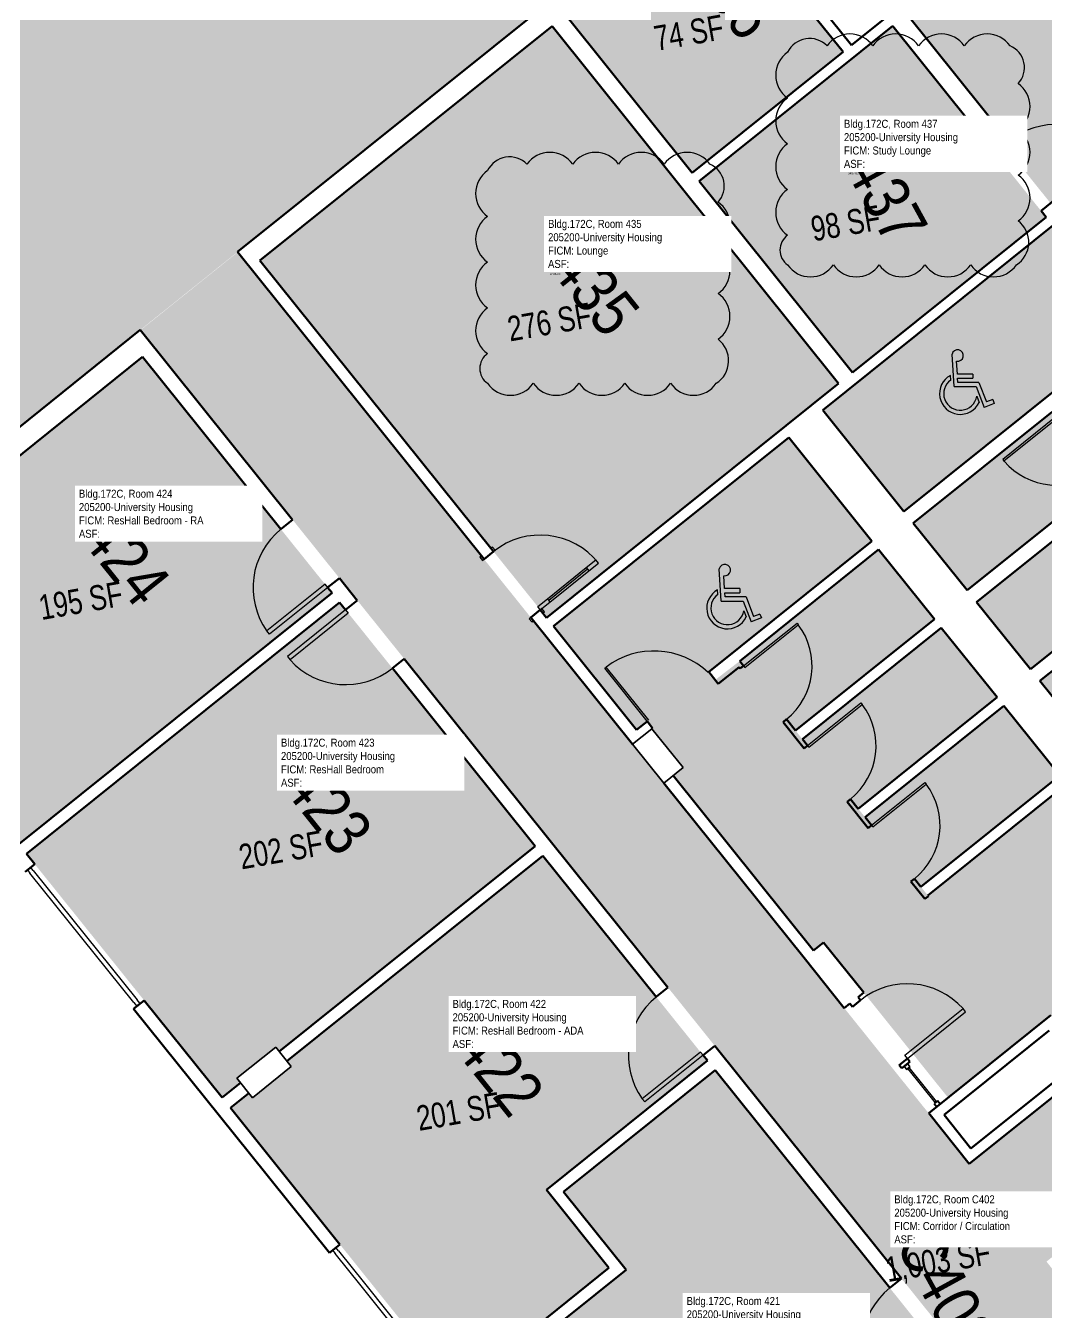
# Model space of a CAD drawing. Header units: inches. Extents: x 69235346 to 69237503, y 27657583 to 27660092.
# Drawn here: x 69236243 to 69236735, y 27658128 to 27658748 of the extents above; entities that cross this region are included whole.
import ezdxf
from ezdxf.enums import TextEntityAlignment as Align

# ---------------------------------------------------------------- set-up
doc = ezdxf.new("R2010")
doc.units = ezdxf.units.IN
doc.header["$LTSCALE"] = 100
doc.header["$MEASUREMENT"] = 0
doc.layers.get('0').update_dxf_attribs({"linetype": 'CONTINUOUS'})
for name, color, linetype in [('A-COLS', 5, 'CONTINUOUS'), ('A-DOOR', 2, 'CONTINUOUS'), ('A-GLAZ', 1, 'CONTINUOUS'), ('A-IDEN-ICON', 4, 'CONTINUOUS'), ('A-IDEN-RNUM', 7, 'CONTINUOUS'), ('A-IDEN-SNUM', 4, 'CONTINUOUS'), ('A-IDEN-VNUM', 4, 'CONTINUOUS'), ('A-WALL', 5, 'CONTINUOUS'), ('AREA-TEXT', 3, 'CONTINUOUS'), ('Rooms-Category-Color', 7, 'CONTINUOUS'), ('Rooms-College-Color', 7, 'CONTINUOUS'), ('Rooms-Department-Color', 7, 'CONTINUOUS'), ('Rooms-Division-Color', 7, 'CONTINUOUS'), ('Rooms-Information', 7, 'CONTINUOUS')]:
    doc.layers.add(name, color=color, linetype=linetype)
doc.layers.add('A-REV', color=1, linetype='CONTINUOUS', true_color=0xff0000)
doc.styles.add('CP_AREA', font='arial.ttf', dxfattribs={"height": 15})
doc.styles.add('CP_ROOMSNUMBER', font='arial.ttf', dxfattribs={"height": 1})
doc.styles.add('CP_ROOMVNUMBER', font='arial.ttf', dxfattribs={"width": 0.85, "height": 0.075})

# ---------------------------------------------------------------- blocks, each defined once
blk = doc.blocks.new('CPHC')
for p, q in [((5.49, 8), (5.01, 15.77)), ((6.31, 11), (6.12, 14.1)), ((4.7, 9.57), (4.63, 10.7)), ((10, 11), (6.31, 11)), ((6.37, 10), (10, 10)), ((6.43, 9), (6.37, 10)), ((10, 11), (10, 10)), ((5.49, 8), (10.79, 8)), ((11.48, 9), (6.43, 9)), ((10.79, 8), (12.74, 2.99)), ((11.48, 9), (13.31, 4.28)), ((10.95, 5.66), (11.53, 4.17)), ((15.18, 3.93), (12.74, 2.99)), ((14.82, 4.87), (13.31, 4.28)), ((14.82, 4.87), (15.18, 3.93))]:
    blk.add_line(p, q)
for centre, radius, start, end in [((6.35, 15.46), 1.38, 260.2584, 166.6451), ((7, 6.3), 5, 118.3454, 334.8586), ((7, 6.3), 4, 125.1719, 350.8537)]:
    blk.add_arc(centre, radius, start, end)

msp = doc.modelspace()

# ---------------------------------------------------------------- hatches: boundary and pattern name
at = {"layer": 'Rooms-Category-Color', "true_color": 0xadadad}
for points in [[(69236284.05, 27658869.94), (69236314.83, 27658813.82), (69236131.47, 27658713.26), (69236224.92, 27658542.87), (69236671.88, 27658901.42), (69236595.48, 27659040.73)], [(69236995.11, 27657829.31), (69236861.69, 27657995.6), (69236822.77, 27658044.09), (69236742.83, 27658143.73), (69236742.36, 27658143.35), (69236734.85, 27658152.71), (69236740, 27658156.84), (69236982.58, 27658351.47), (69236987.36, 27658355.31), (69236994.87, 27658345.95), (69236994.77, 27658345.87), (69237110.06, 27658202.18), (69237113.38, 27658198.03), (69237113.38, 27658198.03), (69237115.26, 27658195.69), (69237237.99, 27658042.73), (69237247.04, 27658031.45), (69237293.95, 27658069.09), (69237273.26, 27658094.85), (69237273.28, 27658094.86), (69237233.96, 27658143.87), (69237120.61, 27658285.14), (69237038.01, 27658388.08), (69236924.66, 27658529.35), (69236841.74, 27658632.7), (69236743.79, 27658754.76), (69236644.11, 27658879), (69236597.3, 27658841.45), (69236605.29, 27658831.49), (69236602.95, 27658829.61), (69236626.88, 27658799.78), (69236629.24, 27658801.67), (69236642.07, 27658785.68), (69236666.06, 27658755.76), (69236666.06, 27658755.76), (69236715.91, 27658693.62), (69236713.57, 27658691.74), (69236737.5, 27658661.91), (69236739.85, 27658663.79), (69236741.56, 27658661.65), (69236741.56, 27658661.65), (69236802.62, 27658585.55), (69236870.14, 27658501.39), (69236870.49, 27658500.95), (69236870.49, 27658500.95), (69236889.91, 27658476.76), (69236929.91, 27658426.9), (69236930.26, 27658426.46), (69236931.92, 27658424.43), (69236949.81, 27658402.13), (69236893.27, 27658356.77), (69236893.27, 27658356.77), (69236754.49, 27658245.42), (69236697.65, 27658199.82), (69236679.74, 27658222.14), (69236677.48, 27658224.96), (69236674.17, 27658229.08), (69236637.77, 27658274.45), (69236618.04, 27658299.04), (69236618.05, 27658299.04), (69236527.25, 27658412.21), (69236491.08, 27658457.29), (69236345.16, 27658639.16), (69236298.32, 27658601.57), (69236398.1, 27658477.21), (69236496.03, 27658355.16), (69236578.96, 27658251.8), (69236691.88, 27658111.07), (69236885.1, 27657870.25), (69236885.14, 27657870.2), (69236887.8, 27657866.89), (69236926.07, 27657819.2), (69236926.07, 27657819.2), (69236932.3, 27657811.43), (69236948.17, 27657791.65)], [(69236596.53, 27658828.22), (69236503.24, 27658753.36), (69236564.17, 27658677.42), (69236636.83, 27658735.68), (69236612.84, 27658765.59), (69236633.49, 27658782.16), (69236622.3, 27658796.1), (69236598.36, 27658825.94)], [(69236923.63, 27658421.14), (69236882.93, 27658471.88), (69236880.2, 27658469.68), (69236861.13, 27658493.44), (69236865.91, 27658497.27), (69236798.04, 27658581.87), (69236793.33, 27658578.09), (69236778.32, 27658596.82), (69236777.88, 27658596.46), (69236774.25, 27658600.98), (69236779.39, 27658605.11), (69236740.27, 27658653.87), (69236627.02, 27658563), (69236666.14, 27658514.24), (69236744.61, 27658577.2), (69236750.48, 27658569.89), (69236740.6, 27658561.96), (69236741.14, 27658561.27), (69236739.49, 27658559.94), (69236737.61, 27658562.28), (69236670.68, 27658508.58), (69236696.65, 27658476.21), (69236763.58, 27658529.91), (69236768.12, 27658524.26), (69236701.19, 27658470.56), (69236727.16, 27658438.19), (69236794.09, 27658491.89), (69236798.62, 27658486.24), (69236731.7, 27658432.53), (69236757.67, 27658400.17), (69236825.42, 27658454.53), (69236828.71, 27658450.44), (69236799.8, 27658427.24), (69236705.72, 27658351.75), (69236706.03, 27658351.36), (69236677.64, 27658329.22), (69236674.35, 27658333.32), (69236741.29, 27658387.02), (69236714.37, 27658420.57), (69236647.44, 27658366.87), (69236644.15, 27658370.96), (69236711.09, 27658424.66), (69236684.18, 27658458.2), (69236617.25, 27658404.49), (69236613.96, 27658408.59), (69236680.9, 27658462.29), (69236653.99, 27658495.83), (69236587.05, 27658442.13), (69236575.21, 27658433), (69236572.11, 27658436.87), (69236650.7, 27658499.92), (69236610.64, 27658549.86), (69236497.3, 27658458.92), (69236537.37, 27658408.99), (69236542.43, 27658413.05), (69236545.1, 27658409.81), (69236544.76, 27658409.54), (69236559.77, 27658390.81), (69236555.01, 27658387), (69236622.63, 27658302.72), (69236627.4, 27658306.55), (69236647.09, 27658282.01), (69236687.46, 27658231.69), (69236736.99, 27658271.43), (69236752, 27658252.72), (69236886.68, 27658360.78), (69236871.69, 27658379.47)]]:
    msp.add_hatch(color=253, dxfattribs=at).paths.add_polyline_path(points)
at = {"layer": 'Rooms-Category-Color', "true_color": 0xffe090}
msp.add_hatch(color=41, dxfattribs=at).paths.add_polyline_path([(69236583.2, 27658534.57), (69236634.72, 27658575.91), (69236559.19, 27658670.05), (69236496.61, 27658748.04), (69236355.91, 27658635.15), (69236494.02, 27658463.02)])
at = {"layer": 'Rooms-Category-Color', "true_color": 0x728ef3}
for points in [[(69236641.35, 27658581.23), (69236697.16, 27658626.01), (69236734.64, 27658656.08), (69236732.92, 27658658.23), (69236708.99, 27658688.06), (69236660.77, 27658748.15), (69236642.16, 27658733.23), (69236640.11, 27658731.58), (69236640.06, 27658731.54), (69236567.46, 27658673.32)], [(69236299.38, 27658588.67), (69236234.41, 27658536.54), (69236194.6, 27658504.61), (69236192.67, 27658503.06), (69236192.65, 27658503.04), (69236191.43, 27658502.06), (69236176.04, 27658489.71), (69236180.38, 27658484.31), (69236161.66, 27658469.29), (69236157.32, 27658474.69), (69236148.45, 27658467.58), (69236239.69, 27658353.87), (69236390.61, 27658474.96)], [(69236488.54, 27658352.91), (69236394.29, 27658470.38), (69236243.36, 27658349.29), (69236337.61, 27658231.82), (69236346.49, 27658238.93), (69236346.54, 27658238.97), (69236344.83, 27658241.1), (69236360.97, 27658254.04), (69236363.5, 27658256.08), (69236365.21, 27658253.95)], [(69236571.46, 27658249.56), (69236492.22, 27658348.33), (69236368.88, 27658249.37), (69236371.01, 27658246.72), (69236352.34, 27658231.74), (69236352.29, 27658231.7), (69236350.55, 27658233.86), (69236341.68, 27658226.75), (69236450.72, 27658090.85), (69236524.05, 27658149.69), (69236493.88, 27658187.3)], [(69236684.39, 27658108.82), (69236575.14, 27658244.98), (69236502.13, 27658186.4), (69236532.31, 27658148.78), (69236454.4, 27658086.27), (69236533.46, 27657987.72), (69236542.33, 27657994.84), (69236540.66, 27657996.93), (69236556.85, 27658009.91), (69236559.38, 27658011.95), (69236561.05, 27658009.86)]]:
    msp.add_hatch(color=171, dxfattribs=at).paths.add_polyline_path(points)
at = {"layer": 'Rooms-College-Color', "true_color": 0xadadad}
for points in [[(69236284.05, 27658869.94), (69236314.83, 27658813.82), (69236131.47, 27658713.26), (69236224.92, 27658542.87), (69236671.88, 27658901.42), (69236595.48, 27659040.73)], [(69236995.11, 27657829.31), (69236861.69, 27657995.6), (69236822.77, 27658044.09), (69236742.83, 27658143.73), (69236742.36, 27658143.35), (69236734.85, 27658152.71), (69236740, 27658156.84), (69236982.58, 27658351.47), (69236987.36, 27658355.31), (69236994.87, 27658345.95), (69236994.77, 27658345.87), (69237110.06, 27658202.18), (69237113.38, 27658198.03), (69237113.38, 27658198.03), (69237115.26, 27658195.69), (69237237.99, 27658042.73), (69237247.04, 27658031.45), (69237293.95, 27658069.09), (69237273.26, 27658094.85), (69237273.28, 27658094.86), (69237233.96, 27658143.87), (69237120.61, 27658285.14), (69237038.01, 27658388.08), (69236924.66, 27658529.35), (69236841.74, 27658632.7), (69236743.79, 27658754.76), (69236644.11, 27658879), (69236597.3, 27658841.45), (69236605.29, 27658831.49), (69236602.95, 27658829.61), (69236626.88, 27658799.78), (69236629.24, 27658801.67), (69236642.07, 27658785.68), (69236666.06, 27658755.76), (69236666.06, 27658755.76), (69236715.91, 27658693.62), (69236713.57, 27658691.74), (69236737.5, 27658661.91), (69236739.85, 27658663.79), (69236741.56, 27658661.65), (69236741.56, 27658661.65), (69236802.62, 27658585.55), (69236870.14, 27658501.39), (69236870.49, 27658500.95), (69236870.49, 27658500.95), (69236889.91, 27658476.76), (69236929.91, 27658426.9), (69236930.26, 27658426.46), (69236931.92, 27658424.43), (69236949.81, 27658402.13), (69236893.27, 27658356.77), (69236893.27, 27658356.77), (69236754.49, 27658245.42), (69236697.65, 27658199.82), (69236679.74, 27658222.14), (69236677.48, 27658224.96), (69236674.17, 27658229.08), (69236637.77, 27658274.45), (69236618.04, 27658299.04), (69236618.05, 27658299.04), (69236527.25, 27658412.21), (69236491.08, 27658457.29), (69236345.16, 27658639.16), (69236298.32, 27658601.57), (69236398.1, 27658477.21), (69236496.03, 27658355.16), (69236578.96, 27658251.8), (69236691.88, 27658111.07), (69236885.1, 27657870.25), (69236885.14, 27657870.2), (69236887.8, 27657866.89), (69236926.07, 27657819.2), (69236926.07, 27657819.2), (69236932.3, 27657811.43), (69236948.17, 27657791.65)], [(69236596.53, 27658828.22), (69236503.24, 27658753.36), (69236564.17, 27658677.42), (69236636.83, 27658735.68), (69236612.84, 27658765.59), (69236633.49, 27658782.16), (69236622.3, 27658796.1), (69236598.36, 27658825.94)], [(69236583.2, 27658534.57), (69236634.72, 27658575.91), (69236559.19, 27658670.05), (69236496.61, 27658748.04), (69236355.91, 27658635.15), (69236494.02, 27658463.02)], [(69236641.35, 27658581.23), (69236697.16, 27658626.01), (69236734.64, 27658656.08), (69236732.92, 27658658.23), (69236708.99, 27658688.06), (69236660.77, 27658748.15), (69236642.16, 27658733.23), (69236640.11, 27658731.58), (69236640.06, 27658731.54), (69236567.46, 27658673.32)], [(69236923.63, 27658421.14), (69236882.93, 27658471.88), (69236880.2, 27658469.68), (69236861.13, 27658493.44), (69236865.91, 27658497.27), (69236798.04, 27658581.87), (69236793.33, 27658578.09), (69236778.32, 27658596.82), (69236777.88, 27658596.46), (69236774.25, 27658600.98), (69236779.39, 27658605.11), (69236740.27, 27658653.87), (69236627.02, 27658563), (69236666.14, 27658514.24), (69236744.61, 27658577.2), (69236750.48, 27658569.89), (69236740.6, 27658561.96), (69236741.14, 27658561.27), (69236739.49, 27658559.94), (69236737.61, 27658562.28), (69236670.68, 27658508.58), (69236696.65, 27658476.21), (69236763.58, 27658529.91), (69236768.12, 27658524.26), (69236701.19, 27658470.56), (69236727.16, 27658438.19), (69236794.09, 27658491.89), (69236798.62, 27658486.24), (69236731.7, 27658432.53), (69236757.67, 27658400.17), (69236825.42, 27658454.53), (69236828.71, 27658450.44), (69236799.8, 27658427.24), (69236705.72, 27658351.75), (69236706.03, 27658351.36), (69236677.64, 27658329.22), (69236674.35, 27658333.32), (69236741.29, 27658387.02), (69236714.37, 27658420.57), (69236647.44, 27658366.87), (69236644.15, 27658370.96), (69236711.09, 27658424.66), (69236684.18, 27658458.2), (69236617.25, 27658404.49), (69236613.96, 27658408.59), (69236680.9, 27658462.29), (69236653.99, 27658495.83), (69236587.05, 27658442.13), (69236575.21, 27658433), (69236572.11, 27658436.87), (69236650.7, 27658499.92), (69236610.64, 27658549.86), (69236497.3, 27658458.92), (69236537.37, 27658408.99), (69236542.43, 27658413.05), (69236545.1, 27658409.81), (69236544.76, 27658409.54), (69236559.77, 27658390.81), (69236555.01, 27658387), (69236622.63, 27658302.72), (69236627.4, 27658306.55), (69236647.09, 27658282.01), (69236687.46, 27658231.69), (69236736.99, 27658271.43), (69236752, 27658252.72), (69236886.68, 27658360.78), (69236871.69, 27658379.47)], [(69236299.38, 27658588.67), (69236234.41, 27658536.54), (69236194.6, 27658504.61), (69236192.67, 27658503.06), (69236192.65, 27658503.04), (69236191.43, 27658502.06), (69236176.04, 27658489.71), (69236180.38, 27658484.31), (69236161.66, 27658469.29), (69236157.32, 27658474.69), (69236148.45, 27658467.58), (69236239.69, 27658353.87), (69236390.61, 27658474.96)], [(69236488.54, 27658352.91), (69236394.29, 27658470.38), (69236243.36, 27658349.29), (69236337.61, 27658231.82), (69236346.49, 27658238.93), (69236346.54, 27658238.97), (69236344.83, 27658241.1), (69236360.97, 27658254.04), (69236363.5, 27658256.08), (69236365.21, 27658253.95)], [(69236571.46, 27658249.56), (69236492.22, 27658348.33), (69236368.88, 27658249.37), (69236371.01, 27658246.72), (69236352.34, 27658231.74), (69236352.29, 27658231.7), (69236350.55, 27658233.86), (69236341.68, 27658226.75), (69236450.72, 27658090.85), (69236524.05, 27658149.69), (69236493.88, 27658187.3)], [(69236684.39, 27658108.82), (69236575.14, 27658244.98), (69236502.13, 27658186.4), (69236532.31, 27658148.78), (69236454.4, 27658086.27), (69236533.46, 27657987.72), (69236542.33, 27657994.84), (69236540.66, 27657996.93), (69236556.85, 27658009.91), (69236559.38, 27658011.95), (69236561.05, 27658009.86)]]:
    msp.add_hatch(color=253, dxfattribs=at).paths.add_polyline_path(points)
at = {"layer": 'Rooms-Department-Color', "true_color": 0xacacac}
for points in [[(69236284.05, 27658869.94), (69236314.83, 27658813.82), (69236131.47, 27658713.26), (69236224.92, 27658542.87), (69236671.88, 27658901.42), (69236595.48, 27659040.73)], [(69236995.11, 27657829.31), (69236861.69, 27657995.6), (69236822.77, 27658044.09), (69236742.83, 27658143.73), (69236742.36, 27658143.35), (69236734.85, 27658152.71), (69236740, 27658156.84), (69236982.58, 27658351.47), (69236987.36, 27658355.31), (69236994.87, 27658345.95), (69236994.77, 27658345.87), (69237110.06, 27658202.18), (69237113.38, 27658198.03), (69237113.38, 27658198.03), (69237115.26, 27658195.69), (69237237.99, 27658042.73), (69237247.04, 27658031.45), (69237293.95, 27658069.09), (69237273.26, 27658094.85), (69237273.28, 27658094.86), (69237233.96, 27658143.87), (69237120.61, 27658285.14), (69237038.01, 27658388.08), (69236924.66, 27658529.35), (69236841.74, 27658632.7), (69236743.79, 27658754.76), (69236644.11, 27658879), (69236597.3, 27658841.45), (69236605.29, 27658831.49), (69236602.95, 27658829.61), (69236626.88, 27658799.78), (69236629.24, 27658801.67), (69236642.07, 27658785.68), (69236666.06, 27658755.76), (69236666.06, 27658755.76), (69236715.91, 27658693.62), (69236713.57, 27658691.74), (69236737.5, 27658661.91), (69236739.85, 27658663.79), (69236741.56, 27658661.65), (69236741.56, 27658661.65), (69236802.62, 27658585.55), (69236870.14, 27658501.39), (69236870.49, 27658500.95), (69236870.49, 27658500.95), (69236889.91, 27658476.76), (69236929.91, 27658426.9), (69236930.26, 27658426.46), (69236931.92, 27658424.43), (69236949.81, 27658402.13), (69236893.27, 27658356.77), (69236893.27, 27658356.77), (69236754.49, 27658245.42), (69236697.65, 27658199.82), (69236679.74, 27658222.14), (69236677.48, 27658224.96), (69236674.17, 27658229.08), (69236637.77, 27658274.45), (69236618.04, 27658299.04), (69236618.05, 27658299.04), (69236527.25, 27658412.21), (69236491.08, 27658457.29), (69236345.16, 27658639.16), (69236298.32, 27658601.57), (69236398.1, 27658477.21), (69236496.03, 27658355.16), (69236578.96, 27658251.8), (69236691.88, 27658111.07), (69236885.1, 27657870.25), (69236885.14, 27657870.2), (69236887.8, 27657866.89), (69236926.07, 27657819.2), (69236926.07, 27657819.2), (69236932.3, 27657811.43), (69236948.17, 27657791.65)], [(69236596.53, 27658828.22), (69236503.24, 27658753.36), (69236564.17, 27658677.42), (69236636.83, 27658735.68), (69236612.84, 27658765.59), (69236633.49, 27658782.16), (69236622.3, 27658796.1), (69236598.36, 27658825.94)], [(69236923.63, 27658421.14), (69236882.93, 27658471.88), (69236880.2, 27658469.68), (69236861.13, 27658493.44), (69236865.91, 27658497.27), (69236798.04, 27658581.87), (69236793.33, 27658578.09), (69236778.32, 27658596.82), (69236777.88, 27658596.46), (69236774.25, 27658600.98), (69236779.39, 27658605.11), (69236740.27, 27658653.87), (69236627.02, 27658563), (69236666.14, 27658514.24), (69236744.61, 27658577.2), (69236750.48, 27658569.89), (69236740.6, 27658561.96), (69236741.14, 27658561.27), (69236739.49, 27658559.94), (69236737.61, 27658562.28), (69236670.68, 27658508.58), (69236696.65, 27658476.21), (69236763.58, 27658529.91), (69236768.12, 27658524.26), (69236701.19, 27658470.56), (69236727.16, 27658438.19), (69236794.09, 27658491.89), (69236798.62, 27658486.24), (69236731.7, 27658432.53), (69236757.67, 27658400.17), (69236825.42, 27658454.53), (69236828.71, 27658450.44), (69236799.8, 27658427.24), (69236705.72, 27658351.75), (69236706.03, 27658351.36), (69236677.64, 27658329.22), (69236674.35, 27658333.32), (69236741.29, 27658387.02), (69236714.37, 27658420.57), (69236647.44, 27658366.87), (69236644.15, 27658370.96), (69236711.09, 27658424.66), (69236684.18, 27658458.2), (69236617.25, 27658404.49), (69236613.96, 27658408.59), (69236680.9, 27658462.29), (69236653.99, 27658495.83), (69236587.05, 27658442.13), (69236575.21, 27658433), (69236572.11, 27658436.87), (69236650.7, 27658499.92), (69236610.64, 27658549.86), (69236497.3, 27658458.92), (69236537.37, 27658408.99), (69236542.43, 27658413.05), (69236545.1, 27658409.81), (69236544.76, 27658409.54), (69236559.77, 27658390.81), (69236555.01, 27658387), (69236622.63, 27658302.72), (69236627.4, 27658306.55), (69236647.09, 27658282.01), (69236687.46, 27658231.69), (69236736.99, 27658271.43), (69236752, 27658252.72), (69236886.68, 27658360.78), (69236871.69, 27658379.47)]]:
    msp.add_hatch(color=253, dxfattribs=at).paths.add_polyline_path(points)
at = {"layer": 'Rooms-Department-Color', "true_color": 0x604aed}
for points in [[(69236583.2, 27658534.57), (69236634.72, 27658575.91), (69236559.19, 27658670.05), (69236496.61, 27658748.04), (69236355.91, 27658635.15), (69236494.02, 27658463.02)], [(69236641.35, 27658581.23), (69236697.16, 27658626.01), (69236734.64, 27658656.08), (69236732.92, 27658658.23), (69236708.99, 27658688.06), (69236660.77, 27658748.15), (69236642.16, 27658733.23), (69236640.11, 27658731.58), (69236640.06, 27658731.54), (69236567.46, 27658673.32)], [(69236299.38, 27658588.67), (69236234.41, 27658536.54), (69236194.6, 27658504.61), (69236192.67, 27658503.06), (69236192.65, 27658503.04), (69236191.43, 27658502.06), (69236176.04, 27658489.71), (69236180.38, 27658484.31), (69236161.66, 27658469.29), (69236157.32, 27658474.69), (69236148.45, 27658467.58), (69236239.69, 27658353.87), (69236390.61, 27658474.96)], [(69236488.54, 27658352.91), (69236394.29, 27658470.38), (69236243.36, 27658349.29), (69236337.61, 27658231.82), (69236346.49, 27658238.93), (69236346.54, 27658238.97), (69236344.83, 27658241.1), (69236360.97, 27658254.04), (69236363.5, 27658256.08), (69236365.21, 27658253.95)], [(69236571.46, 27658249.56), (69236492.22, 27658348.33), (69236368.88, 27658249.37), (69236371.01, 27658246.72), (69236352.34, 27658231.74), (69236352.29, 27658231.7), (69236350.55, 27658233.86), (69236341.68, 27658226.75), (69236450.72, 27658090.85), (69236524.05, 27658149.69), (69236493.88, 27658187.3)], [(69236684.39, 27658108.82), (69236575.14, 27658244.98), (69236502.13, 27658186.4), (69236532.31, 27658148.78), (69236454.4, 27658086.27), (69236533.46, 27657987.72), (69236542.33, 27657994.84), (69236540.66, 27657996.93), (69236556.85, 27658009.91), (69236559.38, 27658011.95), (69236561.05, 27658009.86)]]:
    msp.add_hatch(color=173, dxfattribs=at).paths.add_polyline_path(points)
at = {"layer": 'Rooms-Division-Color', "true_color": 0xadadad}
for points in [[(69236284.05, 27658869.94), (69236314.83, 27658813.82), (69236131.47, 27658713.26), (69236224.92, 27658542.87), (69236671.88, 27658901.42), (69236595.48, 27659040.73)], [(69236995.11, 27657829.31), (69236861.69, 27657995.6), (69236822.77, 27658044.09), (69236742.83, 27658143.73), (69236742.36, 27658143.35), (69236734.85, 27658152.71), (69236740, 27658156.84), (69236982.58, 27658351.47), (69236987.36, 27658355.31), (69236994.87, 27658345.95), (69236994.77, 27658345.87), (69237110.06, 27658202.18), (69237113.38, 27658198.03), (69237113.38, 27658198.03), (69237115.26, 27658195.69), (69237237.99, 27658042.73), (69237247.04, 27658031.45), (69237293.95, 27658069.09), (69237273.26, 27658094.85), (69237273.28, 27658094.86), (69237233.96, 27658143.87), (69237120.61, 27658285.14), (69237038.01, 27658388.08), (69236924.66, 27658529.35), (69236841.74, 27658632.7), (69236743.79, 27658754.76), (69236644.11, 27658879), (69236597.3, 27658841.45), (69236605.29, 27658831.49), (69236602.95, 27658829.61), (69236626.88, 27658799.78), (69236629.24, 27658801.67), (69236642.07, 27658785.68), (69236666.06, 27658755.76), (69236666.06, 27658755.76), (69236715.91, 27658693.62), (69236713.57, 27658691.74), (69236737.5, 27658661.91), (69236739.85, 27658663.79), (69236741.56, 27658661.65), (69236741.56, 27658661.65), (69236802.62, 27658585.55), (69236870.14, 27658501.39), (69236870.49, 27658500.95), (69236870.49, 27658500.95), (69236889.91, 27658476.76), (69236929.91, 27658426.9), (69236930.26, 27658426.46), (69236931.92, 27658424.43), (69236949.81, 27658402.13), (69236893.27, 27658356.77), (69236893.27, 27658356.77), (69236754.49, 27658245.42), (69236697.65, 27658199.82), (69236679.74, 27658222.14), (69236677.48, 27658224.96), (69236674.17, 27658229.08), (69236637.77, 27658274.45), (69236618.04, 27658299.04), (69236618.05, 27658299.04), (69236527.25, 27658412.21), (69236491.08, 27658457.29), (69236345.16, 27658639.16), (69236298.32, 27658601.57), (69236398.1, 27658477.21), (69236496.03, 27658355.16), (69236578.96, 27658251.8), (69236691.88, 27658111.07), (69236885.1, 27657870.25), (69236885.14, 27657870.2), (69236887.8, 27657866.89), (69236926.07, 27657819.2), (69236926.07, 27657819.2), (69236932.3, 27657811.43), (69236948.17, 27657791.65)], [(69236596.53, 27658828.22), (69236503.24, 27658753.36), (69236564.17, 27658677.42), (69236636.83, 27658735.68), (69236612.84, 27658765.59), (69236633.49, 27658782.16), (69236622.3, 27658796.1), (69236598.36, 27658825.94)], [(69236923.63, 27658421.14), (69236882.93, 27658471.88), (69236880.2, 27658469.68), (69236861.13, 27658493.44), (69236865.91, 27658497.27), (69236798.04, 27658581.87), (69236793.33, 27658578.09), (69236778.32, 27658596.82), (69236777.88, 27658596.46), (69236774.25, 27658600.98), (69236779.39, 27658605.11), (69236740.27, 27658653.87), (69236627.02, 27658563), (69236666.14, 27658514.24), (69236744.61, 27658577.2), (69236750.48, 27658569.89), (69236740.6, 27658561.96), (69236741.14, 27658561.27), (69236739.49, 27658559.94), (69236737.61, 27658562.28), (69236670.68, 27658508.58), (69236696.65, 27658476.21), (69236763.58, 27658529.91), (69236768.12, 27658524.26), (69236701.19, 27658470.56), (69236727.16, 27658438.19), (69236794.09, 27658491.89), (69236798.62, 27658486.24), (69236731.7, 27658432.53), (69236757.67, 27658400.17), (69236825.42, 27658454.53), (69236828.71, 27658450.44), (69236799.8, 27658427.24), (69236705.72, 27658351.75), (69236706.03, 27658351.36), (69236677.64, 27658329.22), (69236674.35, 27658333.32), (69236741.29, 27658387.02), (69236714.37, 27658420.57), (69236647.44, 27658366.87), (69236644.15, 27658370.96), (69236711.09, 27658424.66), (69236684.18, 27658458.2), (69236617.25, 27658404.49), (69236613.96, 27658408.59), (69236680.9, 27658462.29), (69236653.99, 27658495.83), (69236587.05, 27658442.13), (69236575.21, 27658433), (69236572.11, 27658436.87), (69236650.7, 27658499.92), (69236610.64, 27658549.86), (69236497.3, 27658458.92), (69236537.37, 27658408.99), (69236542.43, 27658413.05), (69236545.1, 27658409.81), (69236544.76, 27658409.54), (69236559.77, 27658390.81), (69236555.01, 27658387), (69236622.63, 27658302.72), (69236627.4, 27658306.55), (69236647.09, 27658282.01), (69236687.46, 27658231.69), (69236736.99, 27658271.43), (69236752, 27658252.72), (69236886.68, 27658360.78), (69236871.69, 27658379.47)]]:
    msp.add_hatch(color=253, dxfattribs=at).paths.add_polyline_path(points)
at = {"layer": 'Rooms-Division-Color', "true_color": 0x604aed}
for points in [[(69236583.2, 27658534.57), (69236634.72, 27658575.91), (69236559.19, 27658670.05), (69236496.61, 27658748.04), (69236355.91, 27658635.15), (69236494.02, 27658463.02)], [(69236641.35, 27658581.23), (69236697.16, 27658626.01), (69236734.64, 27658656.08), (69236732.92, 27658658.23), (69236708.99, 27658688.06), (69236660.77, 27658748.15), (69236642.16, 27658733.23), (69236640.11, 27658731.58), (69236640.06, 27658731.54), (69236567.46, 27658673.32)], [(69236299.38, 27658588.67), (69236234.41, 27658536.54), (69236194.6, 27658504.61), (69236192.67, 27658503.06), (69236192.65, 27658503.04), (69236191.43, 27658502.06), (69236176.04, 27658489.71), (69236180.38, 27658484.31), (69236161.66, 27658469.29), (69236157.32, 27658474.69), (69236148.45, 27658467.58), (69236239.69, 27658353.87), (69236390.61, 27658474.96)], [(69236488.54, 27658352.91), (69236394.29, 27658470.38), (69236243.36, 27658349.29), (69236337.61, 27658231.82), (69236346.49, 27658238.93), (69236346.54, 27658238.97), (69236344.83, 27658241.1), (69236360.97, 27658254.04), (69236363.5, 27658256.08), (69236365.21, 27658253.95)], [(69236571.46, 27658249.56), (69236492.22, 27658348.33), (69236368.88, 27658249.37), (69236371.01, 27658246.72), (69236352.34, 27658231.74), (69236352.29, 27658231.7), (69236350.55, 27658233.86), (69236341.68, 27658226.75), (69236450.72, 27658090.85), (69236524.05, 27658149.69), (69236493.88, 27658187.3)], [(69236684.39, 27658108.82), (69236575.14, 27658244.98), (69236502.13, 27658186.4), (69236532.31, 27658148.78), (69236454.4, 27658086.27), (69236533.46, 27657987.72), (69236542.33, 27657994.84), (69236540.66, 27657996.93), (69236556.85, 27658009.91), (69236559.38, 27658011.95), (69236561.05, 27658009.86)]]:
    msp.add_hatch(color=173, dxfattribs=at).paths.add_polyline_path(points)

# ---------------------------------------------------------------- linework, layer by layer
at = {"layer": 'A-COLS', "lineweight": 35}
for p, q in [((69236535.39, 27658402.03), (69236544.76, 27658409.54)), ((69236544.76, 27658409.54), (69236559.77, 27658390.81)), ((69236550.41, 27658383.31), (69236535.39, 27658402.03)), ((69236559.77, 27658390.81), (69236550.41, 27658383.31)), ((69236344.78, 27658241.06), (69236363.5, 27658256.08)), ((69236363.5, 27658256.08), (69236371.01, 27658246.72)), ((69236371.01, 27658246.72), (69236352.29, 27658231.7)), ((69236352.29, 27658231.7), (69236344.78, 27658241.06))]:
    msp.add_line(p, q, dxfattribs=at)
at = {"layer": 'A-DOOR'}
for p, q in [((69236739.49, 27658559.94), (69236713.76, 27658539.3)), ((69236740.11, 27658559.16), (69236714.38, 27658538.52)), ((69236713.76, 27658539.3), (69236714.38, 27658538.52)), ((69236462.6, 27658492.78), (69236461.82, 27658492.15)), ((69236461.82, 27658492.15), (69236463.07, 27658490.59)), ((69236467.96, 27658497.08), (69236467.18, 27658496.45)), ((69236469.21, 27658495.52), (69236467.96, 27658497.08)), ((69236468.43, 27658494.89), (69236469.21, 27658495.52)), ((69236463.07, 27658490.59), (69236463.85, 27658491.22)), ((69236494.39, 27658472.13), (69236513.11, 27658487.15)), ((69236513.73, 27658486.37), (69236495.01, 27658471.35)), ((69236513.11, 27658487.15), (69236517.79, 27658490.9)), ((69236513.11, 27658487.15), (69236514.36, 27658485.59)), ((69236514.36, 27658485.59), (69236519.04, 27658489.34)), ((69236519.04, 27658489.34), (69236517.79, 27658490.9)), ((69236495.64, 27658470.57), (69236514.36, 27658485.59)), ((69236387.29, 27658479.1), (69236359.25, 27658456.61)), ((69236388.54, 27658477.54), (69236360.5, 27658455.05)), ((69236388.54, 27658477.54), (69236387.29, 27658479.1)), ((69236489.71, 27658468.37), (69236494.39, 27658472.13)), ((69236490.96, 27658466.81), (69236489.71, 27658468.37)), ((69236490.96, 27658466.81), (69236495.64, 27658470.57)), ((69236491.74, 27658467.44), (69236490.96, 27658466.81)), ((69236492.99, 27658465.88), (69236491.74, 27658467.44)), ((69236494.39, 27658472.13), (69236495.64, 27658470.57)), ((69236397.18, 27658466.77), (69236369.15, 27658444.28)), ((69236398.43, 27658465.21), (69236370.4, 27658442.72)), ((69236397.18, 27658466.77), (69236398.43, 27658465.21)), ((69236486.38, 27658463.14), (69236485.6, 27658462.51)), ((69236485.6, 27658462.51), (69236486.85, 27658460.95)), ((69236486.85, 27658460.95), (69236487.63, 27658461.58)), ((69236492.21, 27658465.25), (69236492.99, 27658465.88)), ((69236360.5, 27658455.05), (69236359.25, 27658456.61)), ((69236588.93, 27658439.79), (69236614.66, 27658460.43)), ((69236589.56, 27658439.01), (69236615.28, 27658459.65)), ((69236614.66, 27658460.43), (69236615.28, 27658459.65)), ((69236369.15, 27658444.28), (69236370.4, 27658442.72)), ((69236521.98, 27658438.62), (69236522.76, 27658439.24)), ((69236542.47, 27658413.09), (69236521.98, 27658438.62)), ((69236543.25, 27658413.71), (69236522.76, 27658439.24)), ((69236588.93, 27658439.79), (69236589.56, 27658439.01)), ((69236619.75, 27658401.37), (69236645.48, 27658422.01)), ((69236620.38, 27658400.59), (69236646.1, 27658421.23)), ((69236645.48, 27658422.01), (69236646.1, 27658421.23)), ((69236619.75, 27658401.37), (69236620.38, 27658400.59)), ((69236650.57, 27658362.96), (69236676.3, 27658383.6)), ((69236651.2, 27658362.18), (69236676.93, 27658382.82)), ((69236676.3, 27658383.6), (69236676.93, 27658382.82)), ((69236650.57, 27658362.96), (69236651.2, 27658362.18)), ((69236666.59, 27658252.15), (69236694.63, 27658274.63)), ((69236667.84, 27658250.59), (69236695.89, 27658273.07)), ((69236695.89, 27658273.07), (69236694.63, 27658274.63)), ((69236568.14, 27658253.7), (69236540.11, 27658231.2)), ((69236569.39, 27658252.14), (69236541.36, 27658229.64)), ((69236569.39, 27658252.14), (69236568.14, 27658253.7)), ((69236667.84, 27658250.59), (69236666.59, 27658252.15)), ((69236541.36, 27658229.64), (69236540.11, 27658231.2))]:
    msp.add_line(p, q, dxfattribs=at)
at = {"layer": 'A-DOOR', "lineweight": 25}
for centre, radius, start, end in [((69236739.14, 27658664.66), 36, 41.92664, 128.74191), ((69236739.49, 27658559.94), 33, 220.47841, 308.74191), ((69236388.54, 27658477.54), 36, 128.74191, 215.55717), ((69236490.96, 27658466.81), 36, 38.74191, 128.74191), ((69236588.93, 27658439.79), 33, 308.74191, 37.0054), ((69236397.18, 27658466.77), 36, 221.92664, 308.74191), ((69236545.75, 27658408.99), 38, 46.68914, 127.23395), ((69236545.75, 27658408.99), 38, 38.74191, 39.96281), ((69236619.75, 27658401.37), 33, 308.74191, 37.0054), ((69236650.57, 27658362.96), 33, 308.74191, 37.0054), ((69236667.84, 27658250.59), 36, 41.89188, 128.70714), ((69236569.39, 27658252.14), 36, 128.74191, 215.55717), ((69236681.88, 27658111.94), 36, 128.74191, 215.55717)]:
    msp.add_arc(centre, radius, start, end, dxfattribs=at)
at = {"layer": 'A-GLAZ'}
for p, q in [((69236243.84, 27658341.5), (69236245.09, 27658339.94)), ((69236257.61, 27658324.34), (69236245.09, 27658339.94)), ((69236246.65, 27658341.19), (69236245.4, 27658342.75)), ((69236246.65, 27658341.19), (69236259.17, 27658325.59)), ((69236259.17, 27658325.59), (69236284.2, 27658294.39)), ((69236282.64, 27658293.14), (69236257.61, 27658324.34)), ((69236284.2, 27658294.39), (69236296.72, 27658278.79)), ((69236295.16, 27658277.54), (69236282.64, 27658293.14)), ((69236295.16, 27658277.54), (69236296.41, 27658275.98)), ((69236297.97, 27658277.23), (69236296.72, 27658278.79)), ((69236668.77, 27658246.2), (69236667.99, 27658245.58)), ((69236667.99, 27658245.58), (69236681.14, 27658229.19)), ((69236681.92, 27658229.81), (69236668.77, 27658246.2)), ((69236681.14, 27658229.19), (69236681.92, 27658229.81)), ((69236390.9, 27658158.21), (69236392.15, 27658156.65)), ((69236393.71, 27658157.9), (69236392.46, 27658159.46)), ((69236393.71, 27658157.9), (69236406.23, 27658142.3)), ((69236404.67, 27658141.05), (69236392.15, 27658156.65)), ((69236429.7, 27658109.85), (69236404.67, 27658141.05)), ((69236406.23, 27658142.3), (69236431.26, 27658111.1))]:
    msp.add_line(p, q, dxfattribs=at)
at = {"layer": 'A-GLAZ', "lineweight": 40, "extrusion": (0, 0, -1)}
for p, q in [((69236667.91, 27658248.07), (69236666.35, 27658246.82)), ((69236666.35, 27658246.82), (69236667.6, 27658245.26)), ((69236667.6, 27658245.26), (69236669.16, 27658246.51)), ((69236669.16, 27658246.51), (69236667.91, 27658248.07)), ((69236682.31, 27658230.13), (69236680.75, 27658228.87)), ((69236680.75, 27658228.87), (69236682, 27658227.31)), ((69236682, 27658227.31), (69236683.56, 27658228.57)), ((69236683.56, 27658228.57), (69236682.31, 27658230.13))]:
    msp.add_line(p, q, dxfattribs=at)
at = {"layer": 'A-REV'}
for points in [[(69236610.14, 27658633.02, 0.520567), (69236632.19, 27658633.02, 0.520567), (69236654.24, 27658633.02, 0.520567), (69236676.29, 27658633.02, 0.520567), (69236698.33, 27658633.02, 0.520567), (69236720.38, 27658633.02, 0.520567), (69236721.19, 27658654.26, 0.520567), (69236721.19, 27658676.3, 0.520567), (69236721.19, 27658698.35, 0.520567), (69236721.19, 27658720.4, 0.520567), (69236717.32, 27658738.57, 0.520567), (69236695.27, 27658738.57, 0.520567), (69236673.22, 27658738.57, 0.520567), (69236651.17, 27658738.57, 0.520567), (69236629.13, 27658738.57, 0.520567), (69236610.14, 27658735.51, 0.520567), (69236610.14, 27658713.46, 0.520567), (69236610.14, 27658691.41, 0.520567), (69236610.14, 27658669.37, 0.520567), (69236610.14, 27658647.32, 0.520567)], [(69236465.55, 27658575.96, 0.520567), (69236487.59, 27658575.96, 0.520567), (69236509.64, 27658575.96, 0.520567), (69236531.69, 27658575.96, 0.520567), (69236553.74, 27658575.96, 0.520567), (69236575.78, 27658575.96, 0.520567), (69236576.59, 27658597.2, 0.520567), (69236576.59, 27658619.25, 0.520567), (69236576.59, 27658641.3, 0.520567), (69236576.59, 27658663.34, 0.520567), (69236572.72, 27658681.52, 0.520567), (69236550.67, 27658681.52, 0.520567), (69236528.62, 27658681.52, 0.520567), (69236506.58, 27658681.52, 0.520567), (69236484.53, 27658681.52, 0.520567), (69236465.55, 27658678.46, 0.520567), (69236465.55, 27658656.41, 0.520567), (69236465.55, 27658634.36, 0.520567), (69236465.55, 27658612.31, 0.520567), (69236465.55, 27658590.27, 0.520567)]]:
    msp.add_lwpolyline(points, format="xyb", close=True, dxfattribs=at)
at = {"layer": 'A-WALL', "lineweight": 50}
for p, q in [((69236597.2, 27658841.57), (69236345.07, 27658639.27)), ((69236612.84, 27658765.59), (69236636.83, 27658735.68)), ((69236640.93, 27658738.96), (69236620.22, 27658764.78)), ((69236564.17, 27658677.42), (69236503.24, 27658753.36)), ((69236660.32, 27658754.52), (69236640.93, 27658738.96)), ((69236716.62, 27658692.75), (69236667.71, 27658753.71)), ((69236355.91, 27658635.15), (69236496.61, 27658748.04)), ((69236496.61, 27658748.04), (69236634.72, 27658575.91)), ((69236567.46, 27658673.32), (69236660.75, 27658748.18)), ((69236660.78, 27658748.15), (69236709.69, 27658687.19)), ((69236636.83, 27658735.68), (69236564.17, 27658677.42)), ((69236709.69, 27658687.19), (69236716.62, 27658692.75)), ((69236641.35, 27658581.23), (69236567.46, 27658673.32)), ((69236739.15, 27658664.67), (69236732.22, 27658659.11)), ((69236627.02, 27658563), (69236740.27, 27658653.87)), ((69236734.64, 27658656.08), (69236641.35, 27658581.23)), ((69236732.22, 27658659.11), (69236734.64, 27658656.08)), ((69236345.07, 27658639.27), (69236463.86, 27658491.22)), ((69236468.44, 27658494.9), (69236355.91, 27658635.15)), ((69236298.23, 27658601.69), (69236185.87, 27658511.54)), ((69236371.64, 27658510.19), (69236298.23, 27658601.69)), ((69236192.67, 27658503.06), (69236299.38, 27658588.67)), ((69236299.38, 27658588.67), (69236365.98, 27658505.66)), ((69236634.72, 27658575.91), (69236494.02, 27658463.02)), ((69236744.61, 27658577.2), (69236666.14, 27658514.24)), ((69236666.14, 27658514.24), (69236627.02, 27658563)), ((69236737.61, 27658562.28), (69236670.68, 27658508.58)), ((69236497.3, 27658458.92), (69236610.64, 27658549.86)), ((69236610.64, 27658549.86), (69236650.7, 27658499.92)), ((69236763.58, 27658529.91), (69236696.65, 27658476.21)), ((69236701.19, 27658470.56), (69236768.12, 27658524.26)), ((69236365.98, 27658505.66), (69236371.64, 27658510.19)), ((69236696.65, 27658476.21), (69236670.68, 27658508.58)), ((69236650.7, 27658499.92), (69236572.07, 27658436.83)), ((69236463.86, 27658491.22), (69236468.44, 27658494.9)), ((69236587.05, 27658442.13), (69236653.99, 27658495.83)), ((69236653.99, 27658495.83), (69236680.9, 27658462.29)), ((69236794.09, 27658491.89), (69236727.16, 27658438.19)), ((69236731.7, 27658432.53), (69236798.62, 27658486.24)), ((69236394.17, 27658482.11), (69236388.51, 27658477.58)), ((69236402.81, 27658471.34), (69236394.17, 27658482.11)), ((69236390.61, 27658474.96), (69236239.69, 27658353.87)), ((69236388.51, 27658477.58), (69236390.61, 27658474.96)), ((69236243.36, 27658349.29), (69236394.29, 27658470.38)), ((69236394.29, 27658470.38), (69236397.16, 27658466.81)), ((69236397.16, 27658466.81), (69236402.81, 27658471.34)), ((69236727.16, 27658438.19), (69236701.19, 27658470.56)), ((69236490.97, 27658466.82), (69236486.38, 27658463.14)), ((69236486.38, 27658463.14), (69236535.41, 27658402.04)), ((69236494.02, 27658463.02), (69236490.97, 27658466.82)), ((69236680.9, 27658462.29), (69236613.96, 27658408.59)), ((69236537.37, 27658408.99), (69236497.3, 27658458.92)), ((69236617.25, 27658404.49), (69236684.18, 27658458.2)), ((69236684.18, 27658458.2), (69236711.09, 27658424.66)), ((69236677.64, 27658329.22), (69236827.88, 27658449.77)), ((69236425.34, 27658443.26), (69236419.69, 27658438.73)), ((69236552.49, 27658284.79), (69236425.34, 27658443.26)), ((69236419.69, 27658438.73), (69236488.54, 27658352.91)), ((69236572.11, 27658436.87), (69236576.72, 27658431.11)), ((69236576.72, 27658431.11), (69236586.73, 27658439.14)), ((69236586.73, 27658439.14), (69236587.27, 27658438.46)), ((69236588.93, 27658439.79), (69236587.05, 27658442.13)), ((69236587.27, 27658438.46), (69236588.93, 27658439.79)), ((69236757.67, 27658400.17), (69236731.7, 27658432.53)), ((69236711.09, 27658424.66), (69236644.15, 27658370.96)), ((69236647.44, 27658366.87), (69236714.37, 27658420.57)), ((69236714.37, 27658420.57), (69236741.29, 27658387.02)), ((69236542.43, 27658413.05), (69236537.37, 27658408.99)), ((69236545.1, 27658409.81), (69236542.47, 27658413.09)), ((69236609.58, 27658414.05), (69236607.92, 27658412.72)), ((69236607.92, 27658412.72), (69236618.09, 27658400.04)), ((69236613.96, 27658408.59), (69236609.58, 27658414.05)), ((69236544.76, 27658409.54), (69236545.1, 27658409.81)), ((69236619.75, 27658401.37), (69236617.25, 27658404.49)), ((69236618.09, 27658400.04), (69236619.75, 27658401.37)), ((69236622.63, 27658302.72), (69236555.01, 27658387)), ((69236741.29, 27658387.02), (69236674.35, 27658333.32)), ((69236550.43, 27658383.32), (69236618.05, 27658299.04)), ((69236640.4, 27658375.63), (69236638.75, 27658374.3)), ((69236638.75, 27658374.3), (69236648.92, 27658361.63)), ((69236644.15, 27658370.96), (69236640.4, 27658375.63)), ((69236650.57, 27658362.96), (69236647.44, 27658366.87)), ((69236648.92, 27658361.63), (69236650.57, 27658362.96)), ((69236247.35, 27658344.31), (69236243.36, 27658349.29)), ((69236488.54, 27658352.91), (69236365.21, 27658253.95)), ((69236697.65, 27658199.82), (69236891.22, 27658355.12)), ((69236242.72, 27658340.6), (69236247.35, 27658344.31)), ((69236368.88, 27658249.37), (69236492.22, 27658348.33)), ((69236492.22, 27658348.33), (69236546.84, 27658280.25)), ((69236671.22, 27658337.22), (69236669.57, 27658335.89)), ((69236674.35, 27658333.32), (69236671.22, 27658337.22)), ((69236669.57, 27658335.89), (69236676.29, 27658327.51)), ((69236676.29, 27658327.51), (69236677.95, 27658328.84)), ((69236677.95, 27658328.84), (69236677.64, 27658329.22)), ((69236627.4, 27658306.55), (69236622.63, 27658302.72)), ((69236646.78, 27658282.4), (69236627.4, 27658306.55)), ((69236618.04, 27658299.04), (69236637.42, 27658274.89)), ((69236546.84, 27658280.25), (69236552.49, 27658284.79)), ((69236644.05, 27658280.21), (69236646.78, 27658282.4)), ((69236300.08, 27658278.6), (69236295.01, 27658274.53)), ((69236337.61, 27658231.82), (69236300.08, 27658278.6)), ((69236637.42, 27658274.89), (69236640.15, 27658277.08)), ((69236640.15, 27658277.08), (69236641.4, 27658275.52)), ((69236641.4, 27658275.52), (69236645.3, 27658278.65)), ((69236645.3, 27658278.65), (69236644.05, 27658280.21)), ((69236295.01, 27658274.53), (69236350.82, 27658204.98)), ((69236736.99, 27658271.43), (69236678.1, 27658224.18)), ((69236685.48, 27658223.38), (69236736.18, 27658264.05)), ((69236575.02, 27658256.71), (69236569.37, 27658252.17)), ((69236664.98, 27658144.59), (69236575.02, 27658256.71)), ((69236569.37, 27658252.17), (69236571.46, 27658249.56)), ((69236667.83, 27658250.57), (69236663.93, 27658247.44)), ((69236669.08, 27658249.01), (69236667.83, 27658250.57)), ((69236571.46, 27658249.56), (69236493.88, 27658187.3)), ((69236502.13, 27658186.4), (69236575.14, 27658244.98)), ((69236575.14, 27658244.98), (69236659.33, 27658140.05)), ((69236663.93, 27658247.44), (69236665.18, 27658245.88)), ((69236665.18, 27658245.88), (69236669.08, 27658249.01)), ((69236749.16, 27658247.87), (69236698.46, 27658207.2)), ((69236346.49, 27658238.93), (69236337.61, 27658231.82)), ((69236341.68, 27658226.75), (69236350.55, 27658233.86)), ((69236394.41, 27658161.03), (69236341.68, 27658226.75)), ((69236678.1, 27658224.18), (69236697.65, 27658199.82)), ((69236698.46, 27658207.2), (69236685.48, 27658223.38)), ((69236350.82, 27658204.98), (69236389.34, 27658156.96)), ((69236493.88, 27658187.3), (69236524.05, 27658149.69)), ((69236532.31, 27658148.78), (69236502.13, 27658186.4)), ((69236389.34, 27658156.96), (69236394.41, 27658161.03)), ((69236524.05, 27658149.69), (69236450.72, 27658090.85)), ((69236454.4, 27658086.27), (69236532.31, 27658148.78)), ((69236659.33, 27658140.05), (69236664.98, 27658144.59))]:
    msp.add_line(p, q, dxfattribs=at)

# ---------------------------------------------------------------- block references
at = {"layer": 'A-IDEN-ICON', "xscale": 2, "yscale": 2, "zscale": 2}
for p in [(69236679.32, 27658558.41), (69236567.14, 27658455.05)]:
    msp.add_blockref('CPHC', p, dxfattribs=at)

# ---------------------------------------------------------------- texts
at = {"layer": 'A-IDEN-RNUM', "style": 'CP_ROOMSNUMBER'}
for s, p in [('0437-00', (69236639.24, 27658676.68)), ('0435-00', (69236495.61, 27658628.19)), ('0424-00', (69236268.66, 27658501.49)), ('0423-00', (69236366.02, 27658381.52)), ('0422-00', (69236448.69, 27658255.62)), ('C402-00', (69236681.78, 27658180.66))]:
    msp.add_text(s, height=1, dxfattribs=at).set_placement(p)
at = {"layer": 'A-IDEN-SNUM', "style": 'CP_ROOMSNUMBER'}
for s, p in [('172C043700', (69236637.27, 27658679.75)), ('172C043500', (69236494.71, 27658631.52)), ('172C042400', (69236268.66, 27658501.49)), ('172C042300', (69236366.02, 27658381.52)), ('172C042200', (69236448.69, 27658255.62)), ('172CC40200', (69236681.78, 27658180.66))]:
    msp.add_text(s, height=1, dxfattribs=at).set_placement(p)
at = {"layer": 'A-IDEN-VNUM', "style": 'CP_ROOMVNUMBER', "width": 0.85}
for s, rotation, p in [('436', 308.74191, (69236560.63, 27658774.41)), ('437', 298.74191, (69236637.27, 27658679.75)), ('435', 308.74191, (69236494.71, 27658631.52)), ('424', 308.74191, (69236268.66, 27658501.49)), ('423', 308.74191, (69236366.02, 27658381.52)), ('422', 308.74191, (69236448.69, 27658255.62)), ('C402', 298.74191, (69236661.53, 27658161.45))]:
    msp.add_text(s, height=22.5, rotation=rotation, dxfattribs=at).set_placement(p)
at = {"layer": 'AREA-TEXT', "style": 'CP_AREA', "width": 0.75}
for s, p in [('74 SF', (69236562.5, 27658744.93)), ('98 SF', (69236638.05, 27658653.12)), ('276 SF', (69236495.31, 27658605.53)), ('195 SF', (69236269.53, 27658471.27)), ('202 SF', (69236365.95, 27658351.1)), ('201 SF', (69236451.49, 27658225.1)), ('1,003 SF', (69236682.5, 27658153.13))]:
    msp.add_text(s, height=12, rotation=9.98059, dxfattribs=at).set_placement(p, align=Align.MIDDLE_CENTER)

# ---------------------------------------------------------------- next in the draw order: texts
at = {"layer": 'Rooms-Information', "char_height": 3.8571, "width": 86.4, "attachment_point": 7, "style": 'CP_ROOMVNUMBER', "bg_fill": 3, "box_fill_scale": 1.5, "bg_fill_color": 256, "bg_fill_true_color": 13158600, "bg_fill_transparency": 0}
for s, insert in [('Bldg.172C, Room 437^M^J205200-University Housing^M^JFICM: Study Lounge^M^JASF: ', (69236637.27, 27658679.75)), ('Bldg.172C, Room 435^M^J205200-University Housing^M^JFICM: Lounge^M^JASF: ', (69236494.71, 27658631.52)), ('Bldg.172C, Room 424^M^J205200-University Housing^M^JFICM: ResHall Bedroom - RA^M^JASF: ', (69236268.66, 27658501.49)), ('Bldg.172C, Room 423^M^J205200-University Housing^M^JFICM: ResHall Bedroom^M^JASF: ', (69236366.02, 27658381.52)), ('Bldg.172C, Room 422^M^J205200-University Housing^M^JFICM: ResHall Bedroom - ADA^M^JASF: ', (69236448.69, 27658255.62)), ('Bldg.172C, Room C402^M^J205200-University Housing^M^JFICM: Corridor / Circulation^M^JASF: ', (69236661.53, 27658161.45)), ('Bldg.172C, Room 421^M^J205200-University Housing^M^JFICM: ResHall Bedroom^M^JASF: ', (69236561.5, 27658112.46))]:
    msp.add_mtext(s, dxfattribs=dict(at, insert=insert))

doc.saveas('drawing.dxf')
